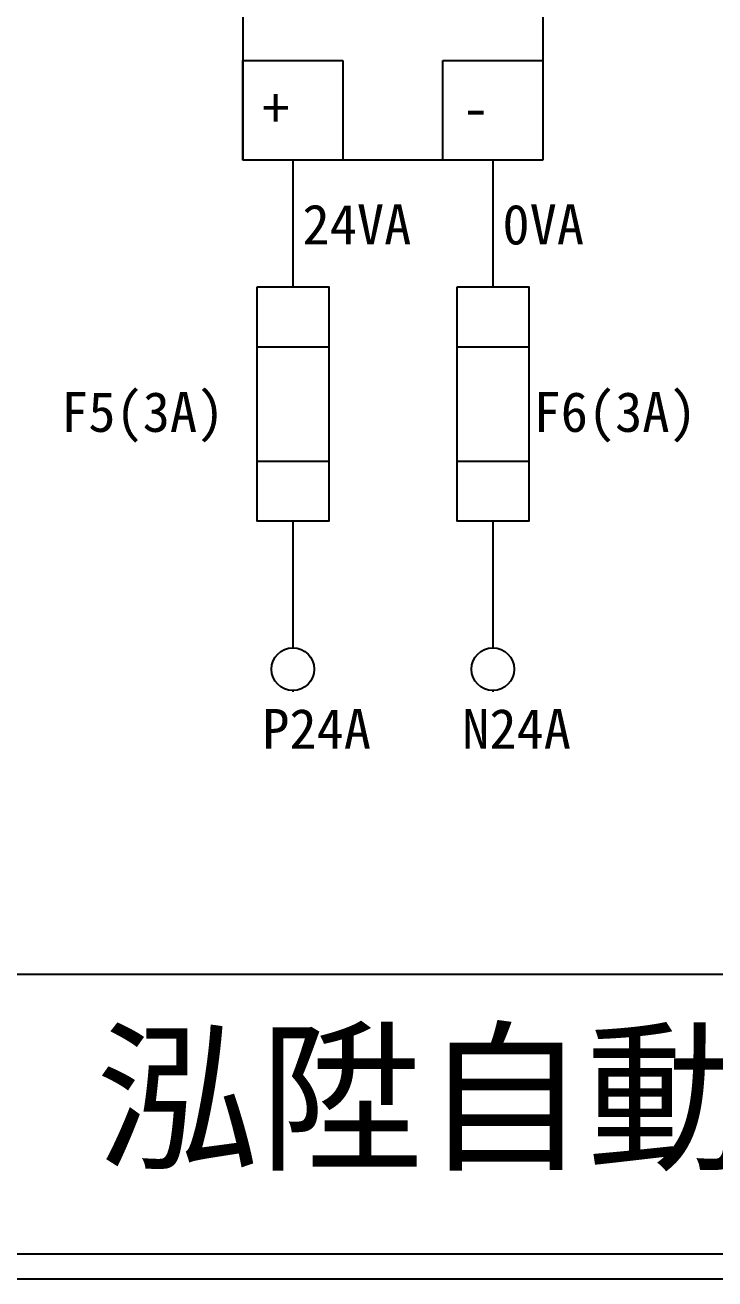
# Model space of a CAD drawing. Extents: x 10 to 297, y 3 to 207.
# Drawn here: x 45.1 to 79.6, y 3 to 65.8 of the extents above; entities that cross this region are included whole.
import ezdxf

# ---------------------------------------------------------------- set-up
doc = ezdxf.new("R2010")
doc.units = 0
doc.layers.get('0').update_dxf_attribs({"linetype": 'CONTINUOUS'})
doc.layers.add('圖框層', color=7, linetype='CONTINUOUS')
doc.layers.add('標尺寸層', color=3, linetype='CONTINUOUS')
doc.styles.add('STSL', font='kaiu.ttf')

msp = doc.modelspace()

# ---------------------------------------------------------------- linework, layer by layer
at = {"color": 7}
for centre in [(58.47, 33.527), (68.47, 33.527)]:
    msp.add_circle(centre, 1.071, dxfattribs=at)
at = {"layer": '圖框層', "color": 7}
for p, q in [((11.25, 18.25), (295.75, 18.25)), ((11.25, 4.25), (295.75, 4.25)), ((10, 3), (297, 3))]:
    msp.add_line(p, q, dxfattribs=at)
at = {"layer": '標尺寸層', "color": 7}
for p, q in [((55.97, 92.276), (55.97, 59.007)), ((70.97, 92.276), (70.97, 59.007)), ((55.97, 64.007), (60.97, 64.007)), ((55.97, 59.007), (55.97, 64.007)), ((55.97, 59.007), (55.97, 64.007)), ((55.97, 59.007), (55.97, 64.007)), ((55.97, 64.007), (55.97, 59.007)), ((60.97, 64.007), (60.97, 59.007)), ((65.97, 64.007), (70.97, 64.007)), ((65.97, 59.007), (65.97, 64.007)), ((70.97, 64.007), (70.97, 59.007)), ((70.97, 59.007), (55.97, 59.007)), ((60.97, 59.007), (55.97, 59.007)), ((58.47, 59.007), (58.47, 52.672)), ((70.97, 59.007), (65.97, 59.007)), ((68.47, 59.007), (68.47, 52.672)), ((56.677, 49.672), (60.263, 49.672)), ((66.677, 49.672), (70.263, 49.672)), ((56.677, 43.933), (60.263, 43.933)), ((66.677, 43.933), (70.263, 43.933)), ((58.47, 40.933), (58.47, 34.598)), ((68.47, 40.933), (68.47, 34.598)), ((58.465, 32.456), (58.465, 32.39)), ((68.465, 32.456), (68.465, 32.39))]:
    msp.add_line(p, q, dxfattribs=at)
for points in [[(56.677, 52.672), (60.263, 52.672), (60.263, 40.933), (56.677, 40.933)], [(56.677, 52.672), (60.263, 52.672), (60.263, 40.933), (56.677, 40.933)], [(66.677, 52.672), (70.263, 52.672), (70.263, 40.933), (66.677, 40.933)], [(66.677, 52.672), (70.263, 52.672), (70.263, 40.933), (66.677, 40.933)]]:
    msp.add_lwpolyline(points, close=True, dxfattribs=at)

# ---------------------------------------------------------------- texts
at = {"layer": '圖框層', "color": 7, "style": 'STSL'}
for s, height, p in [('+', 2, (56.934, 60.622)), ('-', 2, (66.934, 60.622)), ('24VA', 2, (58.95, 54.791)), ('0VA', 2, (68.95, 54.791)), ('F5(3A)', 2, (46.877, 45.407)), ('F6(3A)', 2, (70.504, 45.407)), ('P24A', 2, (56.934, 29.54)), ('N24A', 2, (66.934, 29.54)), ('泓陞自動化科技有限公司', 6, (48.604, 9.076))]:
    msp.add_text(s, height=height, dxfattribs=at).set_placement(p)

doc.saveas('drawing.dxf')
